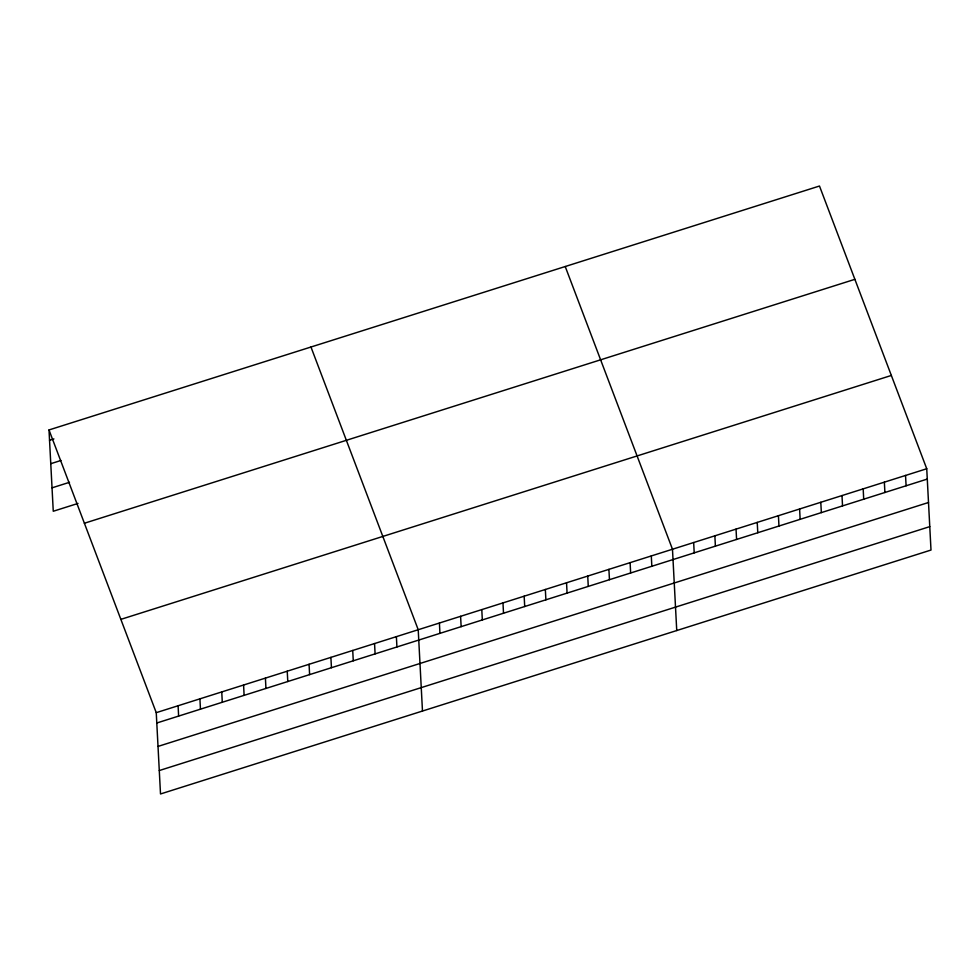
<?xml version="1.0" encoding="UTF-8"?>
<svg xmlns="http://www.w3.org/2000/svg" width="980" height="980" viewBox="0 0 980 980"><rect width="100%" height="100%" fill="white"/><g stroke="black" fill="none" stroke-linecap="round" stroke-linejoin="round"><path stroke-width="1.47" d="M49 429.951L819.488 186.029L926.737 468.746L931 550.049L160.512 793.971L156.249 712.668L49 429.951L53.263 511.254L78.008 503.426M49.539 440.277L53.912 438.905M50.764 463.699L60.956 460.478M52.038 487.832L69.494 482.307M84.39 523.246L854.879 279.325M120.859 619.372L891.347 375.45M156.249 712.668L926.737 468.746M156.8 722.995L927.276 479.073M158.025 746.417L928.513 502.495M159.287 770.55L929.775 526.628M565.227 266.523L672.476 549.229L676.739 630.544M310.966 347.018L418.215 629.723L422.478 711.039M905.545 475.447L906.096 485.786M884.364 482.16L884.903 492.487M863.172 488.861L863.711 499.2M841.992 495.574L842.531 505.901M820.799 502.274L821.338 512.614M799.607 508.988L800.145 519.327M778.426 515.701L778.965 526.027M757.234 522.401L757.773 532.74M736.041 529.114L736.58 539.441M714.861 535.815L715.4 546.154M693.668 542.528L694.208 552.867M651.296 555.942L651.835 566.281M630.103 562.655L630.642 572.982M608.911 569.356L609.45 579.695M587.731 576.069L588.27 586.395M566.538 582.769L567.077 593.108M545.346 589.482L545.885 599.821M524.165 596.195L524.704 606.522M502.973 602.896L503.512 613.235M481.78 609.609L482.332 619.936M460.6 616.31L461.139 626.649M439.408 623.023L439.947 633.35M396.386 636.645L396.925 646.971M374.556 643.554L375.095 653.88M352.727 650.463L353.266 660.802M330.897 657.372L331.436 667.711M309.068 664.281L309.607 674.62M287.238 671.19L287.777 681.529M265.409 678.111L265.947 688.438M243.579 685.02L244.118 695.347M221.75 691.929L222.289 702.268M199.92 698.838L200.459 709.177M178.091 705.747L178.63 716.086"/></g></svg>
